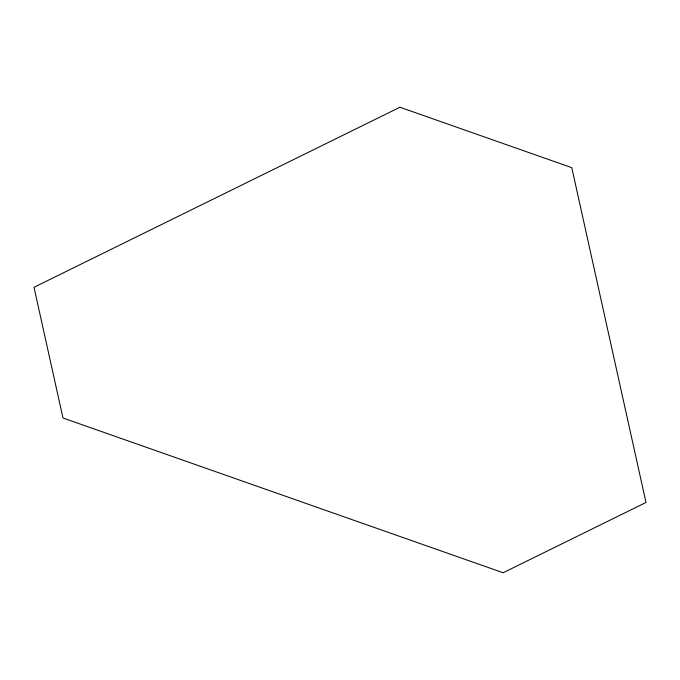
<?xml version="1.0" encoding="UTF-8"?>
<svg xmlns="http://www.w3.org/2000/svg" width="680" height="680" viewBox="0 0 680 680"><rect width="100%" height="100%" fill="white"/><g stroke="black" fill="none" stroke-linecap="round" stroke-linejoin="round"><path stroke-width="1.02" d="M399.933 107.245L34 287.291L62.977 417.996L503.14 572.755L646 502.469L571.778 167.662L399.933 107.245"/></g></svg>
